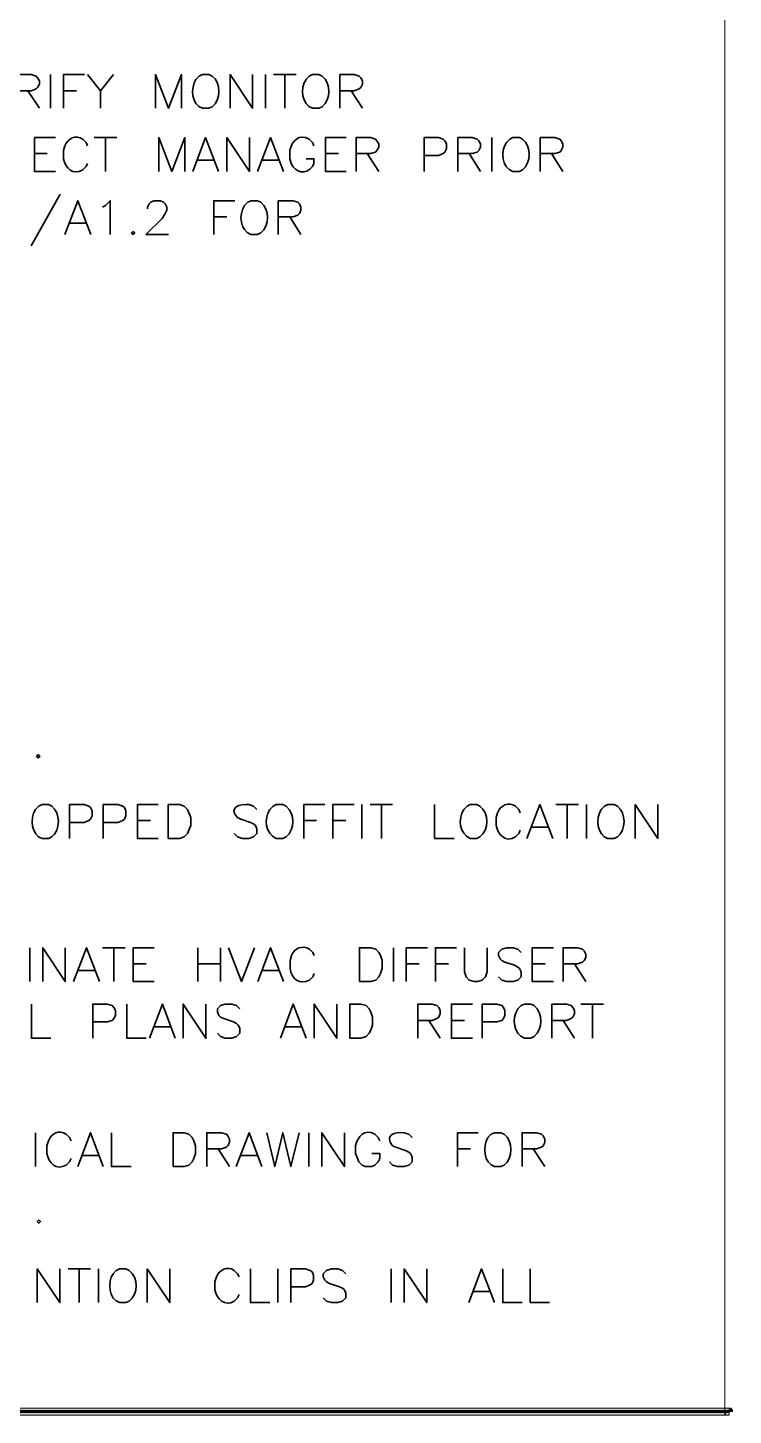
# Model space of a CAD drawing. Header units: inches. Extents: x 5 to 516, y -193 to 129.
# Drawn here: x 475.13 to 485.53, y 28 to 48.43 of the extents above; entities that cross this region are included whole.
import ezdxf

# ---------------------------------------------------------------- set-up
doc = ezdxf.new("R2010")
doc.units = ezdxf.units.IN
doc.header["$MEASUREMENT"] = 0
doc.layers.add('PDF9_Geometry', color=7, linetype='Continuous')
doc.layers.add('PDF9_Solid Fills', color=7, linetype='Continuous')

msp = doc.modelspace()

# ---------------------------------------------------------------- hatches: boundary and pattern name
at = {"layer": 'PDF9_Solid Fills', "transparency": 33554559}
for points in [[(383.8628457, 28.1027801), (383.8628457, 27.9961135), (485.4628383, 27.9961135), (485.4628383, 28.1027801)], [(485.4628428, 28.049449), (485.4628428, 28.1027823), (485.4761761, 28.1027823), (485.4895095, 28.0983379), (485.5072872, 28.0805601), (485.5117317, 28.0672267), (485.5161761, 28.049449)]]:
    msp.add_hatch(color=256, dxfattribs=at).paths.add_polyline_path(points)

# ---------------------------------------------------------------- linework, layer by layer
at = {"layer": 'PDF9_Geometry', "lineweight": 0}
for points in [[(485.5250647, 88.0494411), (485.4006203, 88.0494411), (485.4006203, 27.9961135)], [(485.5161762, 28.049449), (485.4095095, 28.049449), (485.4095095, 27.9961135)], [(485.4628428, 28.1027847), (485.4761761, 28.1027847), (485.4895095, 28.0983402), (485.5072872, 28.0805624), (485.5117317, 28.0672291), (485.5161761, 28.0494513)]]:
    msp.add_lwpolyline(points, dxfattribs=at)
at = {"layer": 'PDF9_Geometry', "lineweight": 35}
for points in [[(474.9695098, 47.2405603), (474.9695098, 47.738338), (475.1828431, 47.738338), (475.2539542, 47.7161158), (475.2761764, 47.6894492), (475.3028431, 47.6450047), (475.3028431, 47.5961158), (475.2761764, 47.5472269), (475.2539542, 47.5250047), (475.1828431, 47.4983381), (474.9695098, 47.4983381)], [(475.4672876, 47.7383359), (475.4672876, 47.2405581)], [(475.6584, 47.2405603), (475.6584, 47.738338), (475.9695111, 47.738338)], [(476.0139546, 47.7383359), (476.2050657, 47.4983359), (476.2050657, 47.2405581)], [(476.3961748, 47.7383359), (476.2050637, 47.4983359)], [(477.0139545, 47.2405603), (477.0139545, 47.738338), (477.2050656, 47.2405603), (477.3961767, 47.738338), (477.3961767, 47.2405603)], [(477.849509, 47.7161137), (477.8006201, 47.7383359), (477.7072868, 47.7383359), (477.6583979, 47.7161137), (477.609509, 47.6672248)], [(478.1117328, 47.2405603), (478.1117328, 47.738338), (478.4450661, 47.2405603), (478.4450661, 47.738338)], [(478.6361762, 47.7383359), (478.6361762, 47.2405581)], [(478.7517316, 47.7383359), (479.0850649, 47.7383359)], [(478.9206204, 47.7383359), (478.9206204, 47.2405581)], [(479.4672886, 47.7161137), (479.4183998, 47.7383359), (479.3250664, 47.7383359), (479.2761775, 47.7161137), (479.2317331, 47.6672248)], [(479.729508, 47.2405603), (479.729508, 47.738338), (479.9428413, 47.738338), (480.0139524, 47.7161158), (480.0406191, 47.6894492), (480.0628413, 47.6450047), (480.0628413, 47.5961158), (480.0406191, 47.5472269), (480.0139524, 47.5250047), (479.9428413, 47.4983381), (479.729508, 47.4983381)], [(475.1339543, 47.4983366), (475.3028432, 47.2405588)], [(475.6584, 47.4983366), (475.8495111, 47.4983366)], [(479.898399, 47.4983366), (480.0628434, 47.2405588)], [(477.7072868, 47.2405581), (477.8006201, 47.2405581), (477.849509, 47.2627803)], [(479.3250664, 47.2405581), (479.4183998, 47.2405581), (479.4672886, 47.2627803)], [(475.5383993, 46.3116686), (475.2317326, 46.3116686), (475.2317326, 46.8094463), (475.5383993, 46.8094463)], [(476.0139546, 46.6894445), (475.9917324, 46.7383334), (475.9428435, 46.7872223)], [(476.1117329, 46.8094441), (476.4450662, 46.8094441)], [(476.2761752, 46.8094441), (476.2761752, 46.3116664)], [(477.0628414, 46.3116686), (477.0628414, 46.8094463), (477.2539525, 46.3116686), (477.4450636, 46.8094463), (477.4450636, 46.3116686)], [(477.5650658, 46.3116686), (477.7517325, 46.8094463), (477.9428436, 46.3116686)], [(478.0628414, 46.3116686), (478.0628414, 46.8094463), (478.3961747, 46.3116686), (478.3961747, 46.8094463)], [(478.5161766, 46.3116686), (478.7072877, 46.8094463), (478.8983988, 46.3116686)], [(479.3472877, 46.6894445), (479.3250655, 46.7383334), (479.2761766, 46.7872223)], [(479.8228432, 46.3116686), (479.5161765, 46.3116686), (479.5161765, 46.8094463), (479.8228432, 46.8094463)], [(479.9695095, 46.3116686), (479.9695095, 46.8094463), (480.1828428, 46.8094463), (480.2539539, 46.7872241), (480.2761761, 46.7605574), (480.3028428, 46.716113), (480.3028428, 46.6672241), (480.2761761, 46.6183352), (480.2539539, 46.596113), (480.1828428, 46.5738908), (479.9695095, 46.5738908)], [(480.9695094, 46.3116686), (480.9695094, 46.8094463), (481.1828428, 46.8094463), (481.2539539, 46.7872241), (481.2761761, 46.7605574), (481.3028427, 46.716113), (481.3028427, 46.6450019), (481.2761761, 46.596113), (481.2539539, 46.5738908), (481.1828428, 46.5472241), (480.9695094, 46.5472241)], [(481.4672873, 46.3116686), (481.4672873, 46.8094463), (481.6806206, 46.8094463), (481.7517317, 46.7872241), (481.7783984, 46.7605574), (481.8006206, 46.716113), (481.8006206, 46.6672241), (481.7783984, 46.6183352), (481.7517317, 46.596113), (481.6806206, 46.5738908), (481.4672873, 46.5738908)], [(481.9695094, 46.8094441), (481.9695094, 46.3116664)], [(482.4183982, 46.7872219), (482.3739538, 46.8094441), (482.276176, 46.8094441), (482.2317315, 46.7872219), (482.1828427, 46.738333)], [(482.6806209, 46.3116686), (482.6806209, 46.8094463), (482.8983987, 46.8094463), (482.9695098, 46.7872241), (482.991732, 46.7605574), (483.0139542, 46.716113), (483.0139542, 46.6672241), (482.991732, 46.6183352), (482.9695098, 46.596113), (482.8983987, 46.5738908), (482.6806209, 46.5738908)], [(475.6806213, 46.6894445), (475.6583991, 46.6183334), (475.6583991, 46.4983334)], [(478.9917322, 46.6183334), (478.9917322, 46.4983334), (479.0139544, 46.4272223)], [(475.2317326, 46.5738937), (475.4183993, 46.5738937)], [(475.9428435, 46.333889), (475.9917324, 46.3827779), (476.0139546, 46.4272223)], [(477.6361763, 46.4761108), (477.8717318, 46.4761108)], [(478.5872871, 46.4761108), (478.8228426, 46.4761108)], [(479.3250655, 46.3827779), (479.3472877, 46.4272223), (479.3472877, 46.4983334), (479.2317322, 46.4983334)], [(479.5161765, 46.5738937), (479.7072876, 46.5738937)], [(480.133954, 46.5738937), (480.3028429, 46.3116715)], [(481.6361761, 46.5738937), (481.8006205, 46.3116715)], [(482.8495097, 46.5738937), (483.0139541, 46.3116715)], [(482.276176, 46.3116664), (482.3739538, 46.3116664), (482.4183982, 46.3338886)], [(475.6095085, 45.9783352), (475.1828419, 45.2138908)], [(475.6806213, 45.3827768), (475.8717324, 45.8805546), (476.0628435, 45.3827768)], [(476.2317325, 45.7872274), (476.276177, 45.8094496), (476.3472881, 45.8805607), (476.3472881, 45.382783)], [(476.8983992, 45.7605618), (476.8983992, 45.7872285), (476.9206214, 45.8316729), (476.9428436, 45.8583396), (476.9917325, 45.8805618), (477.0850658, 45.8805618), (477.1339547, 45.8583396), (477.1561769, 45.8316729), (477.1828436, 45.7872285), (477.1828436, 45.7383396), (477.1561769, 45.6894507), (477.1117325, 45.6183396), (476.8717325, 45.3827841), (477.2050658, 45.3827841)], [(477.8717335, 45.3827768), (477.8717335, 45.8805546), (478.1828446, 45.8805546)], [(478.5650649, 45.8583392), (478.5161761, 45.8805615), (478.4183983, 45.8805615), (478.3739538, 45.8583392), (478.325065, 45.8094503)], [(478.8228421, 45.3827768), (478.8228421, 45.8805546), (479.0406198, 45.8805546), (479.1117309, 45.8583324), (479.1339532, 45.8316657), (479.1561754, 45.7872213), (479.1561754, 45.7383324), (479.1339532, 45.6894435), (479.1117309, 45.6672213), (479.0406198, 45.644999), (478.8228421, 45.644999)], [(477.8717335, 45.6450019), (478.0628446, 45.6450019)], [(478.9917331, 45.6450019), (479.1561776, 45.3827797)], [(475.7517318, 45.5472281), (475.9917317, 45.5472281)], [(478.4183983, 45.3827837), (478.5161761, 45.3827837), (478.5650649, 45.4050059)], [(475.4850659, 36.965002), (475.436177, 36.9872243), (475.3428437, 36.9872243), (475.2939548, 36.965002), (475.2450659, 36.9161132)], [(475.7472875, 36.4894487), (475.7472875, 36.9872264), (475.9606208, 36.9872264), (476.0317319, 36.9650042), (476.0539541, 36.942782), (476.0806208, 36.8938931), (476.0806208, 36.822782), (476.0539541, 36.7738931), (476.0317319, 36.7516709), (475.9606208, 36.7250042), (475.7472875, 36.7250042)], [(476.2450653, 36.4894487), (476.2450653, 36.9872264), (476.4583987, 36.9872264), (476.5339542, 36.9650042), (476.5561764, 36.942782), (476.5783987, 36.8938931), (476.5783987, 36.822782), (476.5561764, 36.7738931), (476.5339542, 36.7516709), (476.4583987, 36.7250042), (476.2450653, 36.7250042)], [(477.0539541, 36.4894487), (476.7472874, 36.4894487), (476.7472874, 36.9872264), (477.0539541, 36.9872264)], [(478.5072858, 36.9161161), (478.4583969, 36.9650049), (478.3872858, 36.9872272)], [(478.9383989, 36.965002), (478.88951, 36.9872243), (478.7917322, 36.9872243), (478.7472878, 36.965002), (478.6983989, 36.9161132)], [(479.2006203, 36.4894487), (479.2006203, 36.9872264), (479.5072869, 36.9872264)], [(479.6272876, 36.4894487), (479.6272876, 36.9872264), (479.9383987, 36.9872264)], [(480.0539539, 36.9872243), (480.0539539, 36.4894465)], [(480.1739535, 36.9872243), (480.5072868, 36.9872243)], [(480.3428434, 36.9872243), (480.3428434, 36.4894465)], [(481.1250654, 36.9872243), (481.1250654, 36.4894465), (481.4139543, 36.4894465)], [(481.7917322, 36.965002), (481.7472878, 36.9872243), (481.64951, 36.9872243), (481.6050655, 36.965002), (481.5561767, 36.9161132)], [(482.4850654, 36.4894487), (482.6761765, 36.9872264), (482.8672876, 36.4894487)], [(482.9117316, 36.9872243), (483.245065, 36.9872243)], [(483.0806204, 36.9872243), (483.0806204, 36.4894465)], [(483.3650646, 36.9872243), (483.3650646, 36.4894465)], [(483.8183988, 36.965002), (483.7695099, 36.9872243), (483.6761766, 36.9872243), (483.6272877, 36.965002), (483.5783988, 36.9161132)], [(484.0806204, 36.4894487), (484.0806204, 36.9872264), (484.4139537, 36.4894487), (484.4139537, 36.9872264)], [(478.2228414, 36.7961161), (478.2717303, 36.7738938), (478.4139525, 36.725005), (478.4583969, 36.7027827), (478.4850636, 36.6805605), (478.5072858, 36.6316716), (478.5072858, 36.5605605), (478.4583969, 36.5116716), (478.3872858, 36.4894494), (478.2939525, 36.4894494), (478.2228414, 36.5116716), (478.1739525, 36.5605605)], [(482.0539538, 36.8672246), (482.0317315, 36.7961135), (482.0317315, 36.680558)], [(482.3872871, 36.8672246), (482.3650649, 36.9161135), (482.316176, 36.9650024)], [(476.7472874, 36.7516693), (476.9383985, 36.7516693)], [(479.2006203, 36.7516693), (479.3872869, 36.7516693)], [(479.6272876, 36.7516693), (479.8183987, 36.7516693)], [(482.316176, 36.5116691), (482.3650649, 36.560558), (482.3872871, 36.6094469)], [(482.5561759, 36.653891), (482.7917314, 36.653891)], [(475.3428437, 36.4894465), (475.436177, 36.4894465), (475.4850659, 36.5116687)], [(478.7917322, 36.4894465), (478.88951, 36.4894465), (478.9383989, 36.5116687)], [(481.64951, 36.4894465), (481.7472878, 36.4894465), (481.7917322, 36.5116687)], [(483.6761766, 36.4894465), (483.7695099, 36.4894465), (483.8183988, 36.5116687)], [(475.1606199, 34.8805621), (475.1606199, 34.3827843)], [(475.3517322, 34.382782), (475.3517322, 34.8805597), (475.6850655, 34.382782), (475.6850655, 34.8805597)], [(475.8050652, 34.382782), (475.9961763, 34.8805597), (476.1872874, 34.382782)], [(476.2317325, 34.8805621), (476.5650659, 34.8805621)], [(476.4006213, 34.8805621), (476.4006213, 34.3827843)], [(476.9961766, 34.382782), (476.6850655, 34.382782), (476.6850655, 34.8805597), (476.9961766, 34.8805597)], [(477.6361763, 34.8805621), (477.6361763, 34.3827843)], [(477.9695096, 34.8805621), (477.9695096, 34.3827843)], [(478.0895092, 34.8805621), (478.2806203, 34.3827843), (478.4717314, 34.8805621)], [(478.5206209, 34.382782), (478.7072875, 34.8805597), (478.8983986, 34.382782)], [(479.0183987, 34.7650022), (478.9961765, 34.6938911), (478.9961765, 34.5738911)], [(479.351732, 34.7650022), (479.3295098, 34.8094466), (479.2806209, 34.8583355)], [(480.5206207, 34.8805621), (480.5206207, 34.3827843)], [(480.7072877, 34.382782), (480.7072877, 34.8805597), (481.0183988, 34.8805597)], [(481.1383982, 34.382782), (481.1383982, 34.8805597), (481.4495093, 34.8805597)], [(481.5650656, 34.8805621), (481.5650656, 34.5250065), (481.5917323, 34.4538954), (481.6361767, 34.4050065), (481.7072878, 34.3827843), (481.7561767, 34.3827843), (481.8272878, 34.4050065), (481.8761767, 34.4538954), (481.8983989, 34.5250065), (481.8983989, 34.8805621)], [(482.400621, 34.8094493), (482.3517321, 34.8583382), (482.280621, 34.8805604), (482.1872877, 34.8805604), (482.1161766, 34.8583382), (482.0672877, 34.8094493), (482.0672877, 34.7650049), (482.0895099, 34.716116), (482.1161766, 34.6938938), (482.160621, 34.6672271), (482.3028432, 34.6227827), (482.3517321, 34.596116), (482.3739543, 34.5738938), (482.400621, 34.5250049), (482.400621, 34.4538938), (482.3517321, 34.4050049), (482.280621, 34.3827827), (482.1872877, 34.3827827), (482.1161766, 34.4050049), (482.0672877, 34.4538938)], [(482.8761766, 34.382782), (482.5650655, 34.382782), (482.5650655, 34.8805597), (482.8761766, 34.8805597)], [(483.0183985, 34.382782), (483.0183985, 34.8805597), (483.2317318, 34.8805597), (483.3028429, 34.8583375), (483.3295096, 34.8361153), (483.3517318, 34.7872264), (483.3517318, 34.7383375), (483.3295096, 34.693893), (483.3028429, 34.6672264), (483.2317318, 34.6450042), (483.0183985, 34.6450042)], [(475.8761779, 34.5472287), (476.1161779, 34.5472287)], [(476.6850655, 34.6450025), (476.8761766, 34.6450025)], [(477.6361763, 34.6450025), (477.9695096, 34.6450025)], [(478.5917313, 34.5472287), (478.8272869, 34.5472287)], [(480.7072877, 34.6450025), (480.8983988, 34.6450025)], [(481.1383982, 34.6450025), (481.3295093, 34.6450025)], [(482.5650655, 34.6450025), (482.7561766, 34.6450025)], [(483.1872873, 34.6450025), (483.3517317, 34.3827803)], [(479.2806209, 34.4050022), (479.3295098, 34.4538911), (479.351732, 34.50278)], [(475.1872877, 34.0494486), (475.1872877, 33.5472264), (475.4717321, 33.5472264)], [(476.0895093, 33.5472288), (476.0895093, 34.049451), (476.3028427, 34.049451), (476.3739538, 34.0272288), (476.4006204, 34.0005621), (476.4228427, 33.9561177), (476.4228427, 33.8805621), (476.4006204, 33.8361177), (476.3739538, 33.809451), (476.3028427, 33.7872288), (476.0895093, 33.7872288)], [(476.5917314, 34.0494486), (476.5917314, 33.5472264), (476.8761759, 33.5472264)], [(476.9250648, 33.5472288), (477.1161759, 34.049451), (477.3028425, 33.5472288)], [(477.4228426, 33.5472288), (477.4228426, 34.049451), (477.7561759, 33.5472288), (477.7561759, 34.049451)], [(478.258398, 33.9783359), (478.2095091, 34.0272248), (478.138398, 34.049447), (478.0406203, 34.049447), (477.9695091, 34.0272248), (477.9250647, 33.9783359), (477.9250647, 33.929447), (477.9472869, 33.8805581), (477.9695091, 33.8583359), (478.018398, 33.8361137), (478.1606202, 33.7872248), (478.2095091, 33.7650026), (478.2317314, 33.7383359), (478.258398, 33.6938915), (478.258398, 33.6227804), (478.2095091, 33.5738915), (478.138398, 33.5472248), (478.0406203, 33.5472248), (477.9695091, 33.5738915), (477.9250647, 33.6227804)], [(478.8539542, 33.5472288), (479.0406208, 34.049451), (479.2317319, 33.5472288)], [(479.351732, 33.5472288), (479.351732, 34.049451), (479.6850653, 33.5472288), (479.6850653, 34.049451)], [(480.8761765, 33.5472288), (480.8761765, 34.049451), (481.0895098, 34.049451), (481.1606209, 34.0272288), (481.1872876, 34.0005621), (481.2095098, 33.9561177), (481.2095098, 33.9072288), (481.1872876, 33.8583399), (481.1606209, 33.8361177), (481.0895098, 33.809451), (480.8761765, 33.809451)], [(481.6850654, 33.5472288), (481.3739544, 33.5472288), (481.3739544, 34.049451), (481.6850654, 34.049451)], [(481.8272873, 33.5472288), (481.8272873, 34.049451), (482.0406206, 34.049451), (482.1161762, 34.0272288), (482.1383984, 34.0005621), (482.1606206, 33.9561177), (482.1606206, 33.8805621), (482.1383984, 33.8361177), (482.1161762, 33.809451), (482.0406206, 33.7872288), (481.8272873, 33.7872288)], [(482.5917312, 34.0272264), (482.5428424, 34.0494486), (482.449509, 34.0494486), (482.4006201, 34.0272264), (482.3517313, 33.9783375)], [(482.853954, 33.5472288), (482.853954, 34.049451), (483.0672873, 34.049451), (483.1383984, 34.0272288), (483.1606206, 34.0005621), (483.1872873, 33.9561177), (483.1872873, 33.9072288), (483.1606206, 33.8583399), (483.1383984, 33.8361177), (483.0672873, 33.809451), (482.853954, 33.809451)], [(483.2806202, 34.0494486), (483.6139535, 34.0494486)], [(483.449509, 34.0494486), (483.449509, 33.5472264)], [(476.9961775, 33.7161153), (477.231733, 33.7161153)], [(478.9250646, 33.7161153), (479.1606202, 33.7161153)], [(481.040621, 33.8094494), (481.2095099, 33.5472272)], [(481.3739544, 33.8094494), (481.5650655, 33.8094494)], [(483.0183985, 33.8094494), (483.1872874, 33.5472272)], [(482.449509, 33.5472264), (482.5428424, 33.5472264), (482.5917312, 33.5738931)], [(475.2450654, 32.1561156), (475.2450654, 31.6583378)], [(475.7695111, 32.036116), (475.7472889, 32.0850048), (475.6984, 32.1338937)], [(475.8672871, 31.65834), (476.0583982, 32.1561178), (476.2450649, 31.65834)], [(476.365065, 32.1561156), (476.365065, 31.6583378), (476.6539538, 31.6583378)], [(477.769511, 31.65834), (477.769511, 32.1561178), (477.9872887, 32.1561178), (478.0583998, 32.1338955), (478.0806221, 32.1116733), (478.1028443, 32.0627844), (478.1028443, 32.0138955), (478.0806221, 31.9650067), (478.0583998, 31.9427844), (477.9872887, 31.9205622), (477.769511, 31.9205622)], [(478.2006203, 31.65834), (478.3917314, 32.1561178), (478.5783981, 31.65834)], [(478.6539555, 32.1561156), (478.7695111, 31.6583378), (478.8895111, 32.1561156), (479.0095111, 31.6583378), (479.1295111, 32.1561156)], [(479.2717308, 32.1561156), (479.2717308, 31.6583378)], [(479.4628431, 31.65834), (479.4628431, 32.1561178), (479.7961764, 31.65834), (479.7961764, 32.1561178)], [(480.320621, 32.036116), (480.2939543, 32.0850048), (480.2450654, 32.1338937)], [(480.7961764, 32.0850029), (480.7472875, 32.1338917), (480.6761764, 32.156114)], [(481.462843, 31.65834), (481.462843, 32.1561178), (481.7695097, 32.1561178)], [(482.1517322, 32.1338934), (482.1028433, 32.1561156), (482.00951, 32.1561156), (481.9606211, 32.1338934), (481.9117322, 32.0850045)], [(482.4139538, 31.65834), (482.4139538, 32.1561178), (482.6272871, 32.1561178), (482.6983982, 32.1338955), (482.7250649, 32.1116733), (482.7472871, 32.0627844), (482.7472871, 32.0138955), (482.7250649, 31.9650067), (482.6983982, 31.9427844), (482.6272871, 31.9205622), (482.4139538, 31.9205622)], [(475.4361778, 32.036116), (475.4139555, 31.9650049), (475.4139555, 31.8494493)], [(477.9383975, 31.9205606), (478.1028419, 31.6583384)], [(479.960621, 31.9650049), (479.960621, 31.8494493), (479.9872877, 31.7783382), (480.0095099, 31.7294493), (480.0583988, 31.6805604), (480.1028432, 31.6583382), (480.200621, 31.6583382), (480.2450654, 31.6805604), (480.2939543, 31.7294493), (480.320621, 31.7783382), (480.320621, 31.8494493), (480.200621, 31.8494493)], [(480.5072875, 31.9650029), (480.5561764, 31.9427806), (480.6983986, 31.8938918), (480.7472875, 31.8716695), (480.7695097, 31.8494473), (480.7961764, 31.8005584), (480.7961764, 31.7294473), (480.7472875, 31.6805584), (480.6761764, 31.6583362), (480.5783986, 31.6583362), (480.5072875, 31.6805584), (480.4628431, 31.7294473)], [(481.462843, 31.9205606), (481.6539541, 31.9205606)], [(482.5783983, 31.9205606), (482.7472872, 31.6583384)], [(475.6984, 31.6805604), (475.7472889, 31.7294493), (475.7695111, 31.7783382)], [(475.9383976, 31.8227823), (476.1739531, 31.8227823)], [(478.2717308, 31.8227823), (478.5072863, 31.8227823)], [(482.00951, 31.6583378), (482.1028433, 31.6583378), (482.1517322, 31.6805601)], [(475.271731, 29.6538913), (475.271731, 30.1516691), (475.6050643, 29.6538913), (475.6050643, 30.1516691)], [(475.7250639, 30.1516714), (476.0583972, 30.1516714)], [(475.8895107, 30.1516714), (475.8895107, 29.6538937)], [(476.1739526, 30.1516714), (476.1739526, 29.6538937)], [(476.6272868, 30.1294492), (476.5783979, 30.1516714), (476.4850646, 30.1516714), (476.4361757, 30.1294492), (476.3917313, 30.0805603)], [(476.8895106, 29.6538913), (476.8895106, 30.1516691), (477.222844, 29.6538913), (477.222844, 30.1516691)], [(477.9117319, 30.0361161), (477.8895097, 29.9605605), (477.8895097, 29.845005)], [(478.2450652, 30.0361161), (478.222843, 30.0805605), (478.1739541, 30.1294494)], [(478.413954, 30.1516714), (478.413954, 29.6538937), (478.6983984, 29.6538937)], [(478.8183978, 30.1516714), (478.8183978, 29.6538937)], [(479.0095102, 29.6538913), (479.0095102, 30.1516691), (479.2228435, 30.1516691), (479.2939546, 30.1294469), (479.3206213, 30.1072246), (479.3428435, 30.0583358), (479.3428435, 29.9872247), (479.3206213, 29.9383358), (479.2939546, 29.9161135), (479.2228435, 29.8894469), (479.0095102, 29.8894469)], [(479.8183977, 30.0805587), (479.7695089, 30.1294476), (479.6983978, 30.1516698), (479.6050644, 30.1516698), (479.5339533, 30.1294476), (479.4850644, 30.0805587), (479.4850644, 30.0361143), (479.5072867, 29.9872254), (479.5339533, 29.9605587), (479.5783978, 29.9383365), (479.7250644, 29.8894476), (479.7695089, 29.8672254), (479.7961755, 29.8450032), (479.8183977, 29.7961143), (479.8183977, 29.7250032), (479.7695089, 29.6761143), (479.6983978, 29.6538921), (479.6050644, 29.6538921), (479.5339533, 29.6761143), (479.4850644, 29.7250032)], [(480.4850655, 30.1516714), (480.4850655, 29.6538937)], [(480.6761767, 29.6538913), (480.6761767, 30.1516691), (481.0095101, 29.6538913), (481.0095101, 30.1516691)], [(481.6272875, 29.6538913), (481.8183986, 30.1516691), (482.0095097, 29.6538913)], [(482.1295096, 30.1516714), (482.1295096, 29.6538937), (482.4139541, 29.6538937)], [(482.5339534, 30.1516714), (482.5339534, 29.6538937), (482.8183979, 29.6538937)], [(476.4850646, 29.6538937), (476.5783979, 29.6538937), (476.6272868, 29.6761159)], [(478.1739541, 29.6761161), (478.222843, 29.725005), (478.2450652, 29.7738939)], [(481.698398, 29.8183381), (481.938398, 29.8183381)]]:
    msp.add_lwpolyline(points, dxfattribs=at)
for points in [[(476.6806212, 45.4272285), (476.658399, 45.4050063), (476.6806212, 45.3827841), (476.7072879, 45.4050063)], [(475.2850638, 37.7250036), (475.2628415, 37.698337), (475.2850638, 37.6761147), (475.3117304, 37.698337)], [(477.2006204, 36.4894487), (477.2006204, 36.9872264), (477.3650648, 36.9872264), (477.4361759, 36.9650042), (477.4850648, 36.9161153), (477.507287, 36.8672264), (477.5339537, 36.7961153), (477.5339537, 36.6805598), (477.507287, 36.6094487), (477.4850648, 36.5605598), (477.4361759, 36.5116709), (477.3650648, 36.4894487)], [(480.0183986, 34.382782), (480.0183986, 34.8805597), (480.1872875, 34.8805597), (480.2583986, 34.8583375), (480.3028431, 34.8094486), (480.3295097, 34.7650042), (480.351732, 34.693893), (480.351732, 34.5738931), (480.3295097, 34.5027819), (480.3028431, 34.4538931), (480.2583986, 34.4050042), (480.1872875, 34.382782)], [(479.8761766, 33.5472288), (479.8761766, 34.049451), (480.040621, 34.049451), (480.1161766, 34.0272288), (480.160621, 33.9783399), (480.1872877, 33.929451), (480.2095099, 33.8583399), (480.2095099, 33.7383399), (480.1872877, 33.6672288), (480.160621, 33.6227843), (480.1161766, 33.5738955), (480.040621, 33.5472288)], [(477.2717309, 31.65834), (477.2717309, 32.1561178), (477.4361753, 32.1561178), (477.5072864, 32.1338955), (477.5561753, 32.0850067), (477.5783975, 32.0361178), (477.6050642, 31.9650067), (477.6050642, 31.8494511), (477.5783975, 31.77834), (477.5561753, 31.7294511), (477.5072864, 31.6805622), (477.4361753, 31.65834)], [(475.2939545, 30.8716692), (475.2717323, 30.849447), (475.2939545, 30.8227803), (475.3206212, 30.849447)]]:
    msp.add_lwpolyline(points, close=True, dxfattribs=at)
at = {"layer": 'PDF9_Geometry', "lineweight": 60}
msp.add_lwpolyline([(316.1295142, 28.049449), (485.4628383, 28.049449)], dxfattribs=at)
at = {"layer": 'PDF9_Geometry', "lineweight": 0}
msp.add_lwpolyline([(383.8628457, 28.1027801), (383.8628457, 27.9961135), (485.4628383, 27.9961135), (485.4628383, 28.1027801)], close=True, dxfattribs=at)
at = {"layer": 'PDF9_Geometry', "lineweight": 35}
for points in [[(477.609509, 47.6672248), (477.5294349, 47.5389285), (477.5403238, 47.2933729), (477.7072868, 47.2405581)], [(477.849509, 47.2627803), (477.9817312, 47.3562618), (477.9781016, 47.6221877), (477.849509, 47.7161137)], [(479.2317331, 47.6672248), (479.1372887, 47.5393729), (479.1679553, 47.290484), (479.3250664, 47.2405581)], [(479.4672886, 47.2627803), (479.606696, 47.3732248), (479.6007701, 47.6071507), (479.4672886, 47.7161137)], [(475.9428435, 46.7872223), (475.8378805, 46.8556667), (475.7235842, 46.8017408), (475.6806213, 46.6894445)], [(479.2761766, 46.7872223), (479.1302507, 46.8761112), (479.0166952, 46.7565556), (478.9917322, 46.6183334)], [(482.4183982, 46.3338886), (482.5578056, 46.444333), (482.5518797, 46.678333), (482.4183982, 46.7872219)], [(482.1828427, 46.738333), (482.0898797, 46.6069997), (482.1147686, 46.3718886), (482.276176, 46.3116664)], [(475.6583991, 46.4983334), (475.6829176, 46.3614445), (475.8026954, 46.2461853), (475.9428435, 46.333889)], [(479.0139544, 46.4272223), (479.0739544, 46.2878149), (479.2318803, 46.2566297), (479.3250655, 46.3827779)], [(478.325065, 45.8094503), (478.2320279, 45.666117), (478.2632131, 45.4439689), (478.4183983, 45.3827837)], [(478.5650649, 45.4050059), (478.6980279, 45.5158948), (478.6945464, 45.7474503), (478.5650649, 45.8583392)], [(478.3872858, 36.9872272), (478.2587673, 37.0065605), (478.0797303, 36.9407086), (478.2228414, 36.7961161)], [(482.316176, 36.9650024), (482.211213, 37.0334468), (482.0969167, 36.9795209), (482.0539538, 36.8672246)], [(475.2450659, 36.9161132), (475.1617326, 36.7866317), (475.1838808, 36.5348539), (475.3428437, 36.4894465)], [(475.4850659, 36.5116687), (475.6149178, 36.6072243), (475.6149178, 36.8694465), (475.4850659, 36.965002)], [(478.6983989, 36.9161132), (478.6096582, 36.7825576), (478.6308433, 36.5560391), (478.7917322, 36.4894465)], [(478.9383989, 36.5116687), (479.0693618, 36.624928), (479.0694359, 36.8517428), (478.9383989, 36.965002)], [(481.5561767, 36.9161132), (481.4674359, 36.7825576), (481.4886211, 36.5560391), (481.64951, 36.4894465)], [(481.7917322, 36.5116687), (481.928547, 36.6133724), (481.928547, 36.8632983), (481.7917322, 36.965002)], [(483.5783988, 36.9161132), (483.4950655, 36.7866317), (483.5172136, 36.5348539), (483.6761766, 36.4894465)], [(483.8183988, 36.5116687), (483.9482506, 36.6072243), (483.9482506, 36.8694465), (483.8183988, 36.965002)], [(482.0317315, 36.680558), (482.0566945, 36.5423358), (482.1702501, 36.4228543), (482.316176, 36.5116691)], [(479.2806209, 34.8583355), (479.1808431, 34.9221873), (479.0561765, 34.8747059), (479.0183987, 34.7650022)], [(478.9961765, 34.5738911), (479.0213617, 34.4251503), (479.1340283, 34.3231503), (479.2806209, 34.4050022)], [(482.3517313, 33.9783375), (482.2572868, 33.8283375), (482.2889164, 33.6164116), (482.449509, 33.5472264)], [(482.5917312, 33.5738931), (482.7261016, 33.686782), (482.7209905, 33.9150042), (482.5917312, 34.0272264)], [(475.6984, 32.1338937), (475.593437, 32.2023382), (475.4791407, 32.1484122), (475.4361778, 32.036116)], [(480.2450654, 32.1338937), (480.0959543, 32.2229308), (479.9927692, 32.1018937), (479.960621, 31.9650049)], [(480.6761764, 32.156114), (480.5418801, 32.1777436), (480.3746208, 32.1103362), (480.5072875, 31.9650029)], [(481.9117322, 32.0850045), (481.8283989, 31.955523), (481.8505471, 31.7037452), (482.00951, 31.6583378)], [(482.1517322, 31.6805601), (482.2815841, 31.7761156), (482.2815841, 32.0383378), (482.1517322, 32.1338934)], [(475.4139555, 31.8494493), (475.4389185, 31.7112271), (475.552474, 31.5917456), (475.6984, 31.6805604)], [(476.3917313, 30.0805603), (476.2958054, 29.9629307), (476.3320276, 29.6976715), (476.4850646, 29.6538937)], [(476.6272868, 29.6761159), (476.7616572, 29.7847085), (476.7646942, 30.0214492), (476.6272868, 30.1294492)], [(478.1739541, 30.1294494), (478.0676578, 30.200042), (477.9600282, 30.139079), (477.9117319, 30.0361161)], [(477.8895097, 29.845005), (477.9122504, 29.7081902), (478.0346949, 29.5870791), (478.1739541, 29.6761161)]]:
    msp.add_open_spline(points, degree=3, dxfattribs=at)

doc.saveas('drawing.dxf')
